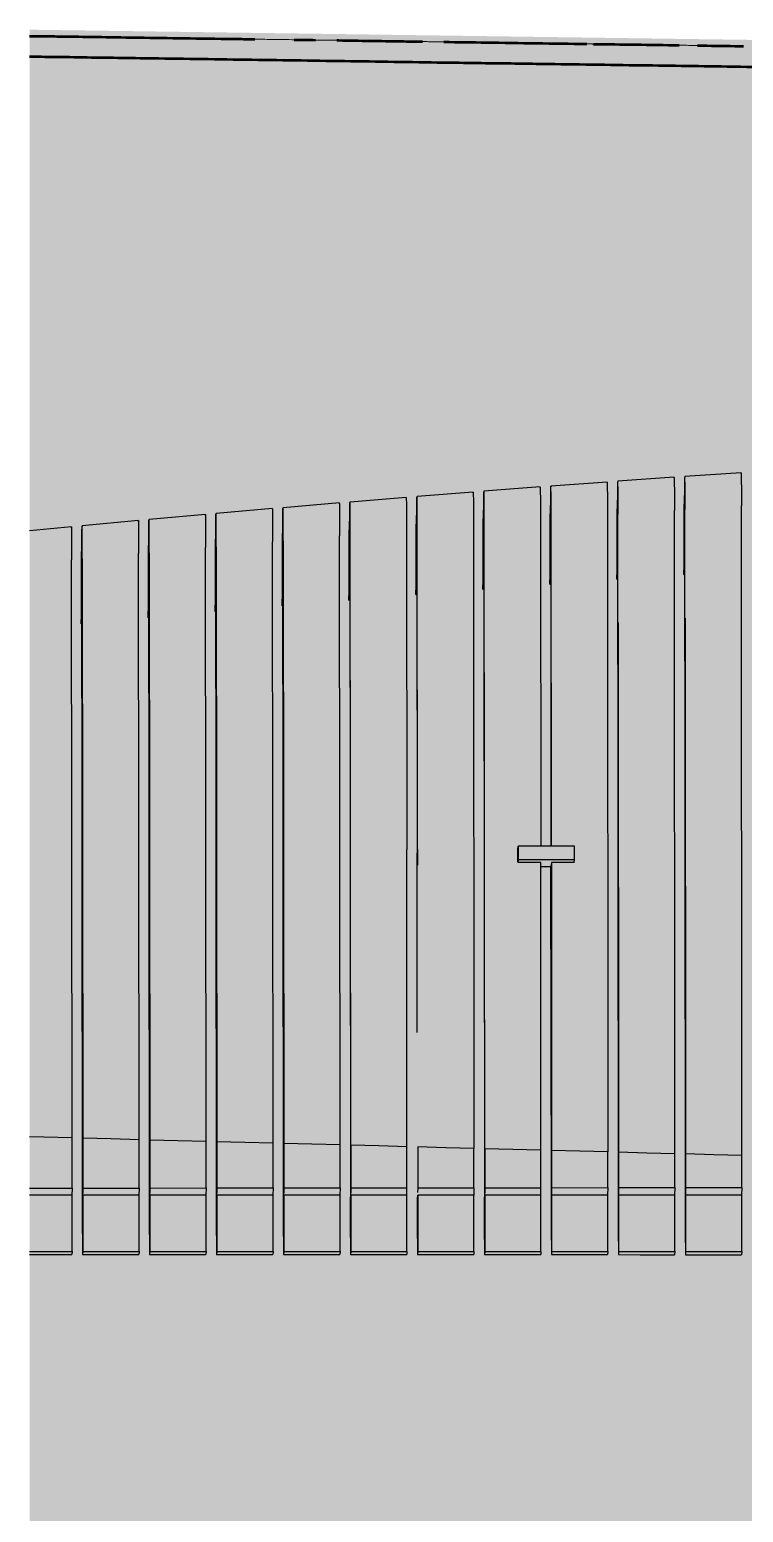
# Model space of a CAD drawing. Header units: metres. Extents: x 0 to 258, y 3 to 25.
# Drawn here: x 85.116 to 85.649, y 22.424 to 23.53 of the extents above; entities that cross this region are included whole.
import ezdxf

# ---------------------------------------------------------------- set-up
doc = ezdxf.new("R2010")
doc.units = ezdxf.units.M
doc.linetypes.add('JacobsDash', pattern=[0.0045, 0.003, -0.0015])
for name, color, linetype, lineweight in [('A-FLOR', 7, 'Continuous', 50), ('A-FLOR-HDLN', 7, 'JacobsDash', 18), ('A-GENM', 7, 'Continuous', 35)]:
    doc.layers.add(name, color=color, linetype=linetype, lineweight=lineweight)

# ---------------------------------------------------------------- blocks, each defined once
blk = doc.blocks.new('BR08_SEATING_SOUTH 3 - BR08_SEATING_SOUTH 3-5677935-Section 194')
at = {"layer": 'A-GENM', "color": 254, "lineweight": 25, "true_color": 0xd4d4d4}
for p, q in [((-337.5088, 23.1926), (-337.5508, 23.1896)), ((-337.5009, 23.1891), (-337.5008, 23.1927)), ((-337.4588, 23.1962), (-337.5008, 23.1932)), ((-337.4509, 23.1926), (-337.4515, 23.1729)), ((-337.4509, 23.1926), (-337.4508, 23.1962)), ((-337.4509, 23.1435), (-337.4509, 23.1926)), ((-337.4504, 22.6579), (-337.4509, 23.1926)), ((-337.4088, 23.1996), (-337.4508, 23.1967)), ((-337.6088, 23.1851), (-337.6507, 23.1818)), ((-337.6009, 23.1817), (-337.6015, 23.1619)), ((-337.6009, 23.1817), (-337.6008, 23.1853)), ((-337.6009, 23.1325), (-337.6009, 23.1817)), ((-337.6009, 23.1817), (-337.6004, 22.6579)), ((-337.5588, 23.189), (-337.6008, 23.1858)), ((-337.5509, 23.1855), (-337.5515, 23.1657)), ((-337.5509, 23.1855), (-337.5508, 23.1891)), ((-337.5509, 23.1363), (-337.5509, 23.1855)), ((-337.5509, 23.1855), (-337.5507, 22.9209)), ((-337.5009, 23.1891), (-337.5015, 23.1694)), ((-337.5009, 23.1399), (-337.5009, 23.1891)), ((-337.5004, 22.6579), (-337.5009, 23.1891)), ((-337.7587, 23.1728), (-337.8007, 23.1692)), ((-337.7509, 23.1694), (-337.7508, 23.173)), ((-337.7087, 23.1771), (-337.7507, 23.1735)), ((-337.7009, 23.1737), (-337.7015, 23.1538)), ((-337.7009, 23.1737), (-337.7008, 23.1773)), ((-337.7008, 23.1245), (-337.7009, 23.1737)), ((-337.7009, 23.1737), (-337.7004, 22.6579)), ((-337.6587, 23.1812), (-337.7007, 23.1777)), ((-337.6509, 23.1777), (-337.6515, 23.1579)), ((-337.6509, 23.1777), (-337.6508, 23.1813)), ((-337.6508, 23.1286), (-337.6509, 23.1777)), ((-337.4582, 22.6914), (-337.4586, 23.1715)), ((-337.4515, 23.1729), (-337.4515, 23.1237)), ((-337.4082, 22.6901), (-337.4086, 23.1749)), ((-337.9087, 23.1592), (-337.9399, 23.1563)), ((-337.9009, 23.1559), (-337.9008, 23.1595)), ((-337.8587, 23.1639), (-337.9007, 23.16)), ((-337.8509, 23.1606), (-337.8515, 23.1407)), ((-337.8509, 23.1606), (-337.8508, 23.1642)), ((-337.8508, 23.1114), (-337.8509, 23.1606)), ((-337.8504, 22.6579), (-337.8509, 23.1606)), ((-337.8087, 23.1684), (-337.8507, 23.1647)), ((-337.8009, 23.1651), (-337.8015, 23.1452)), ((-337.8009, 23.1651), (-337.8008, 23.1687)), ((-337.8008, 23.1159), (-337.8009, 23.1651)), ((-337.8004, 22.6579), (-337.8009, 23.1651)), ((-337.7509, 23.1694), (-337.7515, 23.1496)), ((-337.7508, 23.1203), (-337.7509, 23.1694)), ((-337.7504, 22.6579), (-337.7509, 23.1694)), ((-337.6086, 23.1605), (-337.6082, 22.6953)), ((-337.6015, 23.1619), (-337.6015, 23.1126)), ((-337.5586, 23.1643), (-337.5584, 22.9209)), ((-337.5515, 23.1657), (-337.5515, 23.1165)), ((-337.5504, 22.9209), (-337.5506, 23.1649)), ((-337.5086, 23.168), (-337.5082, 22.6927)), ((-337.5015, 23.1694), (-337.5015, 23.1201)), ((-337.9009, 23.1559), (-337.9015, 23.136)), ((-337.9008, 23.1067), (-337.9009, 23.1559)), ((-337.9004, 22.6579), (-337.9009, 23.1559)), ((-337.7515, 23.1496), (-337.7515, 23.1003)), ((-337.7506, 23.1488), (-337.7502, 22.699)), ((-337.7082, 22.6979), (-337.7086, 23.1524)), ((-337.7015, 23.1538), (-337.7015, 23.1046)), ((-337.7002, 22.6977), (-337.7006, 23.1531)), ((-337.6586, 23.1565), (-337.6584, 22.9185)), ((-337.6515, 23.1579), (-337.6515, 23.1087)), ((-337.6504, 22.9185), (-337.6506, 23.1571)), ((-337.8582, 22.7018), (-337.8586, 23.1392)), ((-337.8515, 23.1407), (-337.8515, 23.0914)), ((-337.8506, 23.1399), (-337.8502, 22.7016)), ((-337.8082, 22.7005), (-337.8086, 23.1437)), ((-337.8015, 23.1452), (-337.8015, 23.096)), ((-337.8006, 23.1444), (-337.8002, 22.7003)), ((-337.7582, 22.6992), (-337.7586, 23.1481)), ((-337.5015, 23.1201), (-337.5009, 23.1399)), ((-337.4515, 23.1237), (-337.4509, 23.1435)), ((-337.9082, 22.7032), (-337.9086, 23.1345)), ((-337.9015, 23.136), (-337.9015, 23.0868)), ((-337.9006, 23.1353), (-337.9002, 22.703)), ((-337.6515, 23.1087), (-337.6508, 23.1286)), ((-337.6508, 23.1286), (-337.6507, 22.9156)), ((-337.6015, 23.1126), (-337.6009, 23.1325)), ((-337.5515, 23.1165), (-337.5509, 23.1363)), ((-337.8015, 23.096), (-337.8008, 23.1159)), ((-337.7515, 23.1003), (-337.7508, 23.1203)), ((-337.7015, 23.1046), (-337.7008, 23.1245)), ((-337.5515, 23.1165), (-337.5506, 23.1165)), ((-337.5015, 23.1201), (-337.5006, 23.1202)), ((-337.4515, 23.1237), (-337.4506, 23.1237)), ((-337.9015, 23.0868), (-337.9008, 23.1067)), ((-337.8515, 23.0914), (-337.8508, 23.1114)), ((-337.7015, 23.1046), (-337.7005, 23.1047)), ((-337.6515, 23.1087), (-337.6508, 23.1087)), ((-337.6015, 23.1126), (-337.6005, 23.1127)), ((-337.8015, 23.096), (-337.8005, 23.096)), ((-337.7515, 23.1003), (-337.7505, 23.1004)), ((-337.9015, 23.0868), (-337.9005, 23.0869)), ((-337.8515, 23.0914), (-337.8505, 23.0915)), ((-337.5005, 23.0877), (-337.5002, 22.6925)), ((-337.4505, 23.091), (-337.4502, 22.6912)), ((-337.6002, 22.6951), (-337.6005, 23.0808)), ((-337.6584, 22.9086), (-337.6584, 22.9185)), ((-337.6504, 22.9185), (-337.6504, 22.9086)), ((-337.5754, 22.9185), (-337.5752, 22.9209)), ((-337.5754, 22.9091), (-337.5754, 22.9185)), ((-337.6584, 22.9046), (-337.6584, 22.9086)), ((-337.6507, 22.9057), (-337.6507, 22.9156)), ((-337.6507, 22.9038), (-337.6507, 22.9057)), ((-337.6504, 22.9086), (-337.6504, 22.9067)), ((-337.5752, 22.9109), (-337.5754, 22.9086)), ((-337.5584, 22.9086), (-337.5754, 22.9086)), ((-337.5582, 22.694), (-337.5584, 22.9086)), ((-337.5584, 22.9056), (-337.5504, 22.9056)), ((-337.5504, 22.9086), (-337.5507, 22.9057)), ((-337.5504, 22.6579), (-337.5507, 22.9057)), ((-337.5334, 22.9086), (-337.5504, 22.9086)), ((-337.5504, 22.9086), (-337.5502, 22.6938)), ((-337.5334, 22.9086), (-337.5332, 22.9109)), ((-337.6582, 22.6966), (-337.6584, 22.9046)), ((-337.6505, 22.7818), (-337.6507, 22.9038)), ((-337.9082, 22.6657), (-337.9084, 22.6604)), ((-337.9002, 22.6657), (-337.9004, 22.6579)), ((-337.8582, 22.6657), (-337.8584, 22.6604)), ((-337.8502, 22.6657), (-337.8504, 22.6579)), ((-337.8082, 22.6658), (-337.8084, 22.6604)), ((-337.8002, 22.6658), (-337.8004, 22.6579)), ((-337.7582, 22.6658), (-337.7584, 22.6604)), ((-337.7502, 22.6658), (-337.7504, 22.6579)), ((-337.7082, 22.6659), (-337.7084, 22.6604)), ((-337.7002, 22.6659), (-337.7004, 22.6579)), ((-337.6584, 22.6605), (-337.6582, 22.6659)), ((-337.6502, 22.6659), (-337.6503, 22.6624)), ((-337.6082, 22.666), (-337.6084, 22.6605)), ((-337.6002, 22.666), (-337.6004, 22.6579)), ((-337.5584, 22.6605), (-337.5582, 22.666)), ((-337.5502, 22.666), (-337.5504, 22.6579)), ((-337.5082, 22.6661), (-337.5084, 22.6605)), ((-337.5002, 22.6661), (-337.5004, 22.6579)), ((-337.4582, 22.6661), (-337.4584, 22.6605)), ((-337.4502, 22.6661), (-337.4504, 22.6579)), ((-337.4082, 22.6662), (-337.4084, 22.6605)), ((-337.9004, 22.6579), (-337.9002, 22.6604)), ((-337.9004, 22.6318), (-337.9004, 22.6579)), ((-337.8504, 22.6579), (-337.8502, 22.6604)), ((-337.8504, 22.6311), (-337.8504, 22.6579)), ((-337.8004, 22.6579), (-337.8002, 22.6604)), ((-337.8004, 22.6303), (-337.8004, 22.6579)), ((-337.7504, 22.6579), (-337.7502, 22.6604)), ((-337.7504, 22.6296), (-337.7504, 22.6579)), ((-337.7004, 22.6579), (-337.7002, 22.6604)), ((-337.7004, 22.6289), (-337.7004, 22.6579)), ((-337.6504, 22.6579), (-337.6502, 22.6605)), ((-337.6504, 22.6281), (-337.6504, 22.6579)), ((-337.6004, 22.6579), (-337.6002, 22.6605)), ((-337.6004, 22.6274), (-337.6004, 22.6579)), ((-337.5504, 22.6579), (-337.5502, 22.6605)), ((-337.5504, 22.6267), (-337.5504, 22.6579)), ((-337.5004, 22.6579), (-337.5002, 22.6605)), ((-337.5004, 22.626), (-337.5004, 22.6579)), ((-337.4504, 22.6579), (-337.4502, 22.6605)), ((-337.4504, 22.6252), (-337.4504, 22.6579)), ((-337.9004, 22.6318), (-337.9004, 22.6161)), ((-337.8504, 22.6311), (-337.8504, 22.6161)), ((-337.8004, 22.6303), (-337.8004, 22.6161)), ((-337.7504, 22.6296), (-337.7504, 22.6161)), ((-337.7004, 22.6289), (-337.7004, 22.6161)), ((-337.6504, 22.6281), (-337.6504, 22.6161)), ((-337.9082, 22.6183), (-337.9084, 22.6161)), ((-337.9002, 22.6183), (-337.9004, 22.6161)), ((-337.8582, 22.6183), (-337.8584, 22.6161)), ((-337.8502, 22.6183), (-337.8504, 22.6161)), ((-337.8082, 22.6183), (-337.8084, 22.6161)), ((-337.8002, 22.6183), (-337.8004, 22.6161)), ((-337.7582, 22.6184), (-337.7584, 22.6161)), ((-337.7502, 22.6184), (-337.7504, 22.6161)), ((-337.7082, 22.6184), (-337.7084, 22.6161)), ((-337.7002, 22.6184), (-337.7004, 22.6161)), ((-337.6582, 22.6184), (-337.6584, 22.6161)), ((-337.6502, 22.6184), (-337.6504, 22.6161)), ((-337.6082, 22.6184), (-337.6084, 22.6161)), ((-337.6004, 22.6274), (-337.6004, 22.6161)), ((-337.6002, 22.6184), (-337.6004, 22.6161)), ((-337.5582, 22.6184), (-337.5584, 22.6161)), ((-337.5504, 22.6267), (-337.5504, 22.6161)), ((-337.5502, 22.6184), (-337.5504, 22.6161)), ((-337.5082, 22.6184), (-337.5084, 22.6161)), ((-337.5004, 22.626), (-337.5004, 22.6161)), ((-337.5002, 22.6184), (-337.5004, 22.6161)), ((-337.4582, 22.6184), (-337.4584, 22.616)), ((-337.4504, 22.6252), (-337.4504, 22.616)), ((-337.4502, 22.6184), (-337.4504, 22.616)), ((-337.4082, 22.6185), (-337.4084, 22.616)), ((-337.9399, 22.6161), (-337.9354, 22.6161)), ((-337.9354, 22.6161), (-337.9084, 22.6161)), ((-337.9004, 22.6161), (-337.8584, 22.6161)), ((-337.8504, 22.6161), (-337.8413, 22.6161)), ((-337.8413, 22.6161), (-337.8118, 22.6161)), ((-337.8118, 22.6161), (-337.8084, 22.6161)), ((-337.8004, 22.6161), (-337.7584, 22.6161)), ((-337.7504, 22.6161), (-337.7084, 22.6161)), ((-337.7004, 22.6161), (-337.6882, 22.6161)), ((-337.6882, 22.6161), (-337.6627, 22.6161)), ((-337.6627, 22.6161), (-337.6584, 22.6161)), ((-337.6504, 22.6161), (-337.6084, 22.6161)), ((-337.6004, 22.6161), (-337.5584, 22.6161)), ((-337.5504, 22.6161), (-337.5084, 22.6161)), ((-337.5004, 22.6161), (-337.4842, 22.616)), ((-337.4842, 22.616), (-337.4584, 22.616)), ((-337.4504, 22.616), (-337.4411, 22.616)), ((-337.4411, 22.616), (-337.4084, 22.616))]:
    blk.add_line(p, q, dxfattribs=at)
at = {"layer": 'A-GENM', "color": 7, "lineweight": 25, "true_color": 0xefefef}
for p, q in [((-337.5332, 22.9209), (-337.5752, 22.9209)), ((-337.5752, 22.9209), (-337.5752, 22.9109)), ((-337.5332, 22.9109), (-337.5332, 22.9209)), ((-337.5752, 22.9109), (-337.5332, 22.9109)), ((-337.6582, 22.6659), (-337.6582, 22.6966)), ((-337.6502, 22.6964), (-337.6502, 22.6659)), ((-337.9399, 22.6657), (-337.9082, 22.6657)), ((-337.9002, 22.6657), (-337.8582, 22.6657)), ((-337.8502, 22.6657), (-337.8082, 22.6658)), ((-337.8002, 22.6658), (-337.7582, 22.6658)), ((-337.7502, 22.6658), (-337.7082, 22.6659)), ((-337.7002, 22.6659), (-337.6582, 22.6659)), ((-337.6502, 22.6659), (-337.6082, 22.666)), ((-337.6002, 22.666), (-337.5582, 22.666)), ((-337.5502, 22.666), (-337.5082, 22.6661)), ((-337.5002, 22.6661), (-337.4582, 22.6661)), ((-337.4502, 22.6661), (-337.4082, 22.6662)), ((-337.9082, 22.6604), (-337.9399, 22.6604)), ((-337.9082, 22.6183), (-337.9082, 22.6604)), ((-337.8582, 22.6604), (-337.9002, 22.6604)), ((-337.9002, 22.6604), (-337.9002, 22.6183)), ((-337.8582, 22.6183), (-337.8582, 22.6604)), ((-337.8082, 22.6604), (-337.8502, 22.6604)), ((-337.8502, 22.6604), (-337.8502, 22.6183)), ((-337.8082, 22.6183), (-337.8082, 22.6604)), ((-337.7582, 22.6604), (-337.8002, 22.6604)), ((-337.8002, 22.6604), (-337.8002, 22.6183)), ((-337.7582, 22.6184), (-337.7582, 22.6604)), ((-337.7082, 22.6604), (-337.7502, 22.6604)), ((-337.7502, 22.6604), (-337.7502, 22.6184)), ((-337.7082, 22.6184), (-337.7082, 22.6604)), ((-337.6582, 22.6605), (-337.7002, 22.6604)), ((-337.7002, 22.6604), (-337.7002, 22.6184)), ((-337.6582, 22.6184), (-337.6582, 22.6605)), ((-337.6082, 22.6605), (-337.6502, 22.6605)), ((-337.6502, 22.6605), (-337.6502, 22.6184)), ((-337.6082, 22.6184), (-337.6082, 22.6605)), ((-337.5582, 22.6605), (-337.6002, 22.6605)), ((-337.6002, 22.6605), (-337.6002, 22.6184)), ((-337.5582, 22.6184), (-337.5582, 22.6605)), ((-337.5082, 22.6605), (-337.5502, 22.6605)), ((-337.5502, 22.6605), (-337.5502, 22.6184)), ((-337.5082, 22.6184), (-337.5082, 22.6605)), ((-337.4582, 22.6605), (-337.5002, 22.6605)), ((-337.5002, 22.6605), (-337.5002, 22.6184)), ((-337.4582, 22.6184), (-337.4582, 22.6605)), ((-337.4082, 22.6605), (-337.4502, 22.6605)), ((-337.4502, 22.6605), (-337.4502, 22.6184)), ((-337.4082, 22.6185), (-337.4082, 22.6605)), ((-337.9399, 22.6183), (-337.9082, 22.6183)), ((-337.9002, 22.6183), (-337.8582, 22.6183)), ((-337.8502, 22.6183), (-337.8082, 22.6183)), ((-337.8002, 22.6183), (-337.7582, 22.6184)), ((-337.7502, 22.6184), (-337.7082, 22.6184)), ((-337.7002, 22.6184), (-337.6582, 22.6184)), ((-337.6502, 22.6184), (-337.6082, 22.6184)), ((-337.6002, 22.6184), (-337.5582, 22.6184)), ((-337.5502, 22.6184), (-337.5082, 22.6184)), ((-337.5002, 22.6184), (-337.4582, 22.6184)), ((-337.4502, 22.6184), (-337.4082, 22.6185))]:
    blk.add_line(p, q, dxfattribs=at)
at = {"layer": 'A-GENM', "color": 7, "lineweight": 25, "true_color": 0xefefef, "flags": 128}
for points in [[(-337.9082, 22.7032), (-337.9292, 22.7037), (-337.9399, 22.704)], [(-337.9082, 22.6657), (-337.9082, 22.6844), (-337.9082, 22.7032)], [(-337.8582, 22.7018), (-337.8792, 22.7024), (-337.9002, 22.703)], [(-337.9002, 22.703), (-337.9002, 22.6843), (-337.9002, 22.6657)], [(-337.8582, 22.6657), (-337.8582, 22.6838), (-337.8582, 22.7018)], [(-337.8082, 22.7005), (-337.8292, 22.7011), (-337.8502, 22.7016)], [(-337.8502, 22.7016), (-337.8502, 22.6837), (-337.8502, 22.6657)], [(-337.8082, 22.6658), (-337.8082, 22.6832), (-337.8082, 22.7005)], [(-337.7582, 22.6992), (-337.7792, 22.6998), (-337.8002, 22.7003)], [(-337.8002, 22.7003), (-337.8002, 22.6831), (-337.8002, 22.6658)], [(-337.7582, 22.6658), (-337.7582, 22.6825), (-337.7582, 22.6992)], [(-337.7082, 22.6979), (-337.7292, 22.6985), (-337.7502, 22.699)], [(-337.7502, 22.699), (-337.7502, 22.6824), (-337.7502, 22.6658)], [(-337.7082, 22.6659), (-337.7082, 22.6819), (-337.7082, 22.6979)], [(-337.6582, 22.6966), (-337.6792, 22.6972), (-337.7002, 22.6977)], [(-337.7002, 22.6977), (-337.7002, 22.6818), (-337.7002, 22.6659)], [(-337.6082, 22.6953), (-337.6292, 22.6958), (-337.6502, 22.6964)], [(-337.6082, 22.666), (-337.6082, 22.6806), (-337.6082, 22.6953)], [(-337.5582, 22.694), (-337.5792, 22.6945), (-337.6002, 22.6951)], [(-337.6002, 22.6951), (-337.6002, 22.6805), (-337.6002, 22.666)], [(-337.5582, 22.666), (-337.5582, 22.68), (-337.5582, 22.694)], [(-337.5082, 22.6927), (-337.5292, 22.6932), (-337.5502, 22.6938)], [(-337.5502, 22.6938), (-337.5502, 22.6799), (-337.5502, 22.666)], [(-337.5082, 22.6661), (-337.5082, 22.6794), (-337.5082, 22.6927)], [(-337.4582, 22.6914), (-337.4792, 22.6919), (-337.5002, 22.6925)], [(-337.5002, 22.6925), (-337.5002, 22.6793), (-337.5002, 22.6661)], [(-337.4582, 22.6661), (-337.4582, 22.6787), (-337.4582, 22.6914)], [(-337.4082, 22.6901), (-337.4292, 22.6906), (-337.4502, 22.6912)], [(-337.4502, 22.6912), (-337.4502, 22.6786), (-337.4502, 22.6661)], [(-337.4082, 22.6662), (-337.4082, 22.6781), (-337.4082, 22.6901)]]:
    blk.add_lwpolyline(points, dxfattribs=at)
at = {"layer": 'A-GENM', "color": 254, "lineweight": 25, "true_color": 0xd4d4d4}
for points, knots in [([(-337.5088, 23.1922), (-337.5088, 23.1926), (-337.5087, 23.1927), (-337.5087, 23.192), (-337.5087, 23.191), (-337.5087, 23.1894), (-337.5087, 23.1873), (-337.5086, 23.1848), (-337.5086, 23.1821), (-337.5086, 23.1791), (-337.5086, 23.1746), (-337.5086, 23.1708), (-337.5086, 23.168)], [0, 0, 0, 0, 0.166667, 0.25, 0.333333, 0.416667, 0.5, 0.583333, 0.666667, 0.75, 0.833333, 1, 1, 1, 1]), ([(-337.5006, 23.1686), (-337.5006, 23.1713), (-337.5006, 23.1752), (-337.5006, 23.1796), (-337.5006, 23.1827), (-337.5006, 23.1854), (-337.5007, 23.1879), (-337.5007, 23.19), (-337.5007, 23.1916), (-337.5007, 23.1926), (-337.5007, 23.1933), (-337.5008, 23.1932), (-337.5008, 23.1927)], [0, 0, 0, 0, 0.166667, 0.25, 0.333333, 0.416667, 0.5, 0.583333, 0.666667, 0.75, 0.833333, 1, 1, 1, 1]), ([(-337.4588, 23.1957), (-337.4588, 23.1961), (-337.4588, 23.1963), (-337.4587, 23.1955), (-337.4587, 23.1949), (-337.4587, 23.1944)], [0, 0, 0, 0, 0.1666667, 0.25, 0.3333333, 0.3333333, 0.3333333, 0.3333333]), ([(-337.4587, 23.1944), (-337.4587, 23.194), (-337.4587, 23.193), (-337.4587, 23.1909), (-337.4586, 23.1884), (-337.4586, 23.1856), (-337.4586, 23.1826), (-337.4586, 23.1781), (-337.4586, 23.1743), (-337.4586, 23.1715)], [0.3333333, 0.3333333, 0.3333333, 0.3333333, 0.4166667, 0.5, 0.5833333, 0.6666667, 0.75, 0.8333333, 1, 1, 1, 1]), ([(-337.4506, 23.1721), (-337.4506, 23.1749), (-337.4506, 23.1787), (-337.4506, 23.1832), (-337.4506, 23.1862), (-337.4506, 23.1889), (-337.4507, 23.1914), (-337.4507, 23.1935), (-337.4507, 23.1951), (-337.4507, 23.1961), (-337.4508, 23.1968), (-337.4508, 23.1967), (-337.4508, 23.1962)], [0, 0, 0, 0, 0.166667, 0.25, 0.333333, 0.416667, 0.5, 0.583333, 0.666667, 0.75, 0.833333, 1, 1, 1, 1]), ([(-337.4088, 23.1991), (-337.4088, 23.1995), (-337.4088, 23.1997), (-337.4087, 23.1989), (-337.4087, 23.1983), (-337.4087, 23.1978)], [0, 0, 0, 0, 0.1666667, 0.25, 0.3333333, 0.3333333, 0.3333333, 0.3333333]), ([(-337.4087, 23.1978), (-337.4087, 23.1974), (-337.4087, 23.1964), (-337.4087, 23.1943), (-337.4086, 23.1918), (-337.4086, 23.189), (-337.4086, 23.186), (-337.4086, 23.1815), (-337.4086, 23.1777), (-337.4086, 23.1749)], [0.3333333, 0.3333333, 0.3333333, 0.3333333, 0.4166667, 0.5, 0.5833333, 0.6666667, 0.75, 0.8333333, 1, 1, 1, 1]), ([(-337.6506, 23.1571), (-337.6506, 23.1594), (-337.6506, 23.1637), (-337.6506, 23.1696), (-337.6506, 23.1746), (-337.6507, 23.1791), (-337.6507, 23.1814), (-337.6507, 23.1818), (-337.6507, 23.1818)], [0, 0, 0, 0, 0.1428571, 0.2857143, 0.4285714, 0.5714286, 0.7857143, 0.8855043, 0.8855043, 0.8855043, 0.8855043]), ([(-337.6088, 23.1847), (-337.6088, 23.1851), (-337.6087, 23.1852), (-337.6087, 23.1845), (-337.6087, 23.1835), (-337.6087, 23.1819), (-337.6086, 23.1798), (-337.6086, 23.1773), (-337.6086, 23.1746), (-337.6086, 23.1716), (-337.6086, 23.1671), (-337.6086, 23.1632), (-337.6086, 23.1605)], [0, 0, 0, 0, 0.166667, 0.25, 0.333333, 0.416667, 0.5, 0.583333, 0.666667, 0.75, 0.833333, 1, 1, 1, 1]), ([(-337.6006, 23.1611), (-337.6006, 23.1639), (-337.6006, 23.1677), (-337.6006, 23.1722), (-337.6006, 23.1752), (-337.6006, 23.178), (-337.6006, 23.1804), (-337.6007, 23.1825), (-337.6007, 23.1841), (-337.6007, 23.1851), (-337.6007, 23.1859), (-337.6008, 23.1857), (-337.6008, 23.1853)], [0, 0, 0, 0, 0.166667, 0.25, 0.333333, 0.416667, 0.5, 0.583333, 0.666667, 0.75, 0.833333, 1, 1, 1, 1]), ([(-337.5588, 23.1885), (-337.5588, 23.1889), (-337.5587, 23.1891), (-337.5587, 23.1883), (-337.5587, 23.1873), (-337.5587, 23.1857), (-337.5587, 23.1836), (-337.5586, 23.1812), (-337.5586, 23.1784), (-337.5586, 23.1754), (-337.5586, 23.1709), (-337.5586, 23.1671), (-337.5586, 23.1643)], [0, 0, 0, 0, 0.166667, 0.25, 0.333333, 0.416667, 0.5, 0.583333, 0.666667, 0.75, 0.833333, 1, 1, 1, 1]), ([(-337.5506, 23.1649), (-337.5506, 23.1677), (-337.5506, 23.1715), (-337.5506, 23.176), (-337.5506, 23.179), (-337.5506, 23.1818), (-337.5507, 23.1842), (-337.5507, 23.1863), (-337.5507, 23.1879), (-337.5507, 23.1889), (-337.5507, 23.1897), (-337.5508, 23.1895), (-337.5508, 23.1891)], [0, 0, 0, 0, 0.166667, 0.25, 0.333333, 0.416667, 0.5, 0.583333, 0.666667, 0.75, 0.833333, 1, 1, 1, 1]), ([(-337.7588, 23.1724), (-337.7587, 23.1728), (-337.7587, 23.1729), (-337.7587, 23.1722), (-337.7587, 23.1715), (-337.7587, 23.1711)], [0, 0, 0, 0, 0.1666667, 0.25, 0.3333333, 0.3333333, 0.3333333, 0.3333333]), ([(-337.7587, 23.1711), (-337.7587, 23.1706), (-337.7587, 23.1696), (-337.7586, 23.1675), (-337.7586, 23.165), (-337.7586, 23.1622), (-337.7586, 23.1592), (-337.7586, 23.1547), (-337.7586, 23.1509), (-337.7586, 23.1481)], [0.3333333, 0.3333333, 0.3333333, 0.3333333, 0.4166667, 0.5, 0.5833333, 0.6666667, 0.75, 0.8333333, 1, 1, 1, 1]), ([(-337.7506, 23.1488), (-337.7506, 23.1516), (-337.7506, 23.1554), (-337.7506, 23.1599), (-337.7506, 23.1629), (-337.7506, 23.1657), (-337.7506, 23.1682), (-337.7507, 23.1703), (-337.7507, 23.1719), (-337.7507, 23.1729), (-337.7507, 23.1736), (-337.7507, 23.1735), (-337.7508, 23.173)], [0, 0, 0, 0, 0.166667, 0.25, 0.333333, 0.416667, 0.5, 0.583333, 0.666667, 0.75, 0.833333, 1, 1, 1, 1]), ([(-337.7088, 23.1766), (-337.7088, 23.177), (-337.7087, 23.1772), (-337.7087, 23.1764), (-337.7087, 23.1757), (-337.7087, 23.1753)], [0, 0, 0, 0, 0.1666667, 0.25, 0.3333333, 0.3333333, 0.3333333, 0.3333333]), ([(-337.7087, 23.1753), (-337.7087, 23.1749), (-337.7087, 23.1738), (-337.7086, 23.1717), (-337.7086, 23.1693), (-337.7086, 23.1665), (-337.7086, 23.1635), (-337.7086, 23.159), (-337.7086, 23.1552), (-337.7086, 23.1524)], [0.3333333, 0.3333333, 0.3333333, 0.3333333, 0.4166667, 0.5, 0.5833333, 0.6666667, 0.75, 0.8333333, 1, 1, 1, 1]), ([(-337.7006, 23.1531), (-337.7006, 23.1558), (-337.7006, 23.1597), (-337.7006, 23.1641), (-337.7006, 23.1672), (-337.7006, 23.1699), (-337.7006, 23.1724), (-337.7007, 23.1745), (-337.7007, 23.1761), (-337.7007, 23.1771), (-337.7007, 23.1778), (-337.7008, 23.1777), (-337.7008, 23.1773)], [0, 0, 0, 0, 0.166667, 0.25, 0.333333, 0.416667, 0.5, 0.583333, 0.666667, 0.75, 0.833333, 1, 1, 1, 1]), ([(-337.6587, 23.1812), (-337.6587, 23.1812), (-337.6587, 23.1811), (-337.6587, 23.1804), (-337.6587, 23.1778), (-337.6586, 23.1733), (-337.6586, 23.1676), (-337.6586, 23.1614), (-337.6586, 23.1582), (-337.6586, 23.1565)], [0.1144351, 0.1144351, 0.1144351, 0.1144351, 0.1428571, 0.2857143, 0.4285714, 0.5714286, 0.7857143, 0.8928571, 1, 1, 1, 1]), ([(-337.9088, 23.1588), (-337.9087, 23.1592), (-337.9087, 23.1593), (-337.9087, 23.1586), (-337.9087, 23.1576), (-337.9086, 23.156), (-337.9086, 23.1539), (-337.9086, 23.1514), (-337.9086, 23.1486), (-337.9086, 23.1456), (-337.9086, 23.1411), (-337.9086, 23.1373), (-337.9086, 23.1345)], [0, 0, 0, 0, 0.166667, 0.25, 0.333333, 0.416667, 0.5, 0.583333, 0.666667, 0.75, 0.833333, 1, 1, 1, 1]), ([(-337.9006, 23.1353), (-337.9006, 23.138), (-337.9006, 23.1419), (-337.9006, 23.1464), (-337.9006, 23.1494), (-337.9006, 23.1522), (-337.9006, 23.1547), (-337.9006, 23.1568), (-337.9007, 23.1583), (-337.9007, 23.1593), (-337.9007, 23.1601), (-337.9007, 23.1599), (-337.9008, 23.1595)], [0, 0, 0, 0, 0.166667, 0.25, 0.333333, 0.416667, 0.5, 0.583333, 0.666667, 0.75, 0.833333, 1, 1, 1, 1]), ([(-337.8588, 23.1634), (-337.8587, 23.1639), (-337.8587, 23.164), (-337.8587, 23.1633), (-337.8587, 23.1622), (-337.8586, 23.1607), (-337.8586, 23.1586), (-337.8586, 23.1561), (-337.8586, 23.1533), (-337.8586, 23.1503), (-337.8586, 23.1458), (-337.8586, 23.142), (-337.8586, 23.1392)], [0, 0, 0, 0, 0.166667, 0.25, 0.333333, 0.416667, 0.5, 0.583333, 0.666667, 0.75, 0.833333, 1, 1, 1, 1]), ([(-337.8506, 23.1399), (-337.8506, 23.1427), (-337.8506, 23.1465), (-337.8506, 23.151), (-337.8506, 23.154), (-337.8506, 23.1568), (-337.8506, 23.1593), (-337.8506, 23.1614), (-337.8507, 23.163), (-337.8507, 23.164), (-337.8507, 23.1647), (-337.8507, 23.1646), (-337.8508, 23.1642)], [0, 0, 0, 0, 0.166667, 0.25, 0.333333, 0.416667, 0.5, 0.583333, 0.666667, 0.75, 0.833333, 1, 1, 1, 1]), ([(-337.8088, 23.168), (-337.8087, 23.1684), (-337.8087, 23.1685), (-337.8087, 23.1678), (-337.8087, 23.1671), (-337.8087, 23.1667)], [0, 0, 0, 0, 0.1666667, 0.25, 0.3333333, 0.3333333, 0.3333333, 0.3333333]), ([(-337.8087, 23.1667), (-337.8087, 23.1662), (-337.8087, 23.1652), (-337.8086, 23.1631), (-337.8086, 23.1606), (-337.8086, 23.1578), (-337.8086, 23.1548), (-337.8086, 23.1503), (-337.8086, 23.1465), (-337.8086, 23.1437)], [0.3333333, 0.3333333, 0.3333333, 0.3333333, 0.4166667, 0.5, 0.5833333, 0.6666667, 0.75, 0.8333333, 1, 1, 1, 1]), ([(-337.8006, 23.1444), (-337.8006, 23.1472), (-337.8006, 23.1511), (-337.8006, 23.1555), (-337.8006, 23.1586), (-337.8006, 23.1613), (-337.8006, 23.1638), (-337.8007, 23.1659), (-337.8007, 23.1675), (-337.8007, 23.1685), (-337.8007, 23.1693), (-337.8007, 23.1691), (-337.8008, 23.1687)], [0, 0, 0, 0, 0.166667, 0.25, 0.333333, 0.416667, 0.5, 0.583333, 0.666667, 0.75, 0.833333, 1, 1, 1, 1])]:
    blk.add_open_spline(points, degree=3, knots=knots, dxfattribs=at)
blk = doc.blocks.new('T2DPAA-T2D-C3S-DU-M3D-100304_rvt-24-Section 194')
at = {"layer": 'A-GENM', "color": 254, "lineweight": 25, "true_color": 0xd4d4d4}
blk.add_blockref('BR08_SEATING_SOUTH 3 - BR08_SEATING_SOUTH 3-5677935-Section 194', (0, 0), dxfattribs=at)

msp = doc.modelspace()

# ---------------------------------------------------------------- hatches: boundary and pattern name
at = {"layer": 'A-FLOR', "lineweight": 5, "true_color": 0xc0c0c0}
for points in [[(89.1047, 23.4687), (89.1047, 23.4739), (85.1157, 23.5302), (85.1157, 23.5255), (89.0976, 23.4688)], [(89.1047, 22.2684), (89.1047, 23.4531), (85.1157, 23.51), (85.1157, 22.3252), (89.1013, 22.2684)]]:
    msp.add_hatch(color=9, dxfattribs=at).paths.add_polyline_path(points)
h = msp.add_hatch(color=9, dxfattribs=at)
h.paths.add_polyline_path([(87.4367, 23.4924), (85.1157, 23.5255), (85.1157, 23.51), (87.4353, 23.4769)])
h.paths.add_polyline_path([(89.1047, 23.4531), (89.1047, 23.4687), (87.4367, 23.4924), (87.4353, 23.4769), (89.1039, 23.4531)])

# ---------------------------------------------------------------- linework, layer by layer
at = {"layer": 'A-FLOR'}
for points, knots in [([(85.1157, 23.5255), (85.1187, 23.5255), (85.126, 23.5254), (85.1332, 23.5253), (85.1375, 23.5252)], [0.28101185, 0.28101185, 0.28101185, 0.28101185, 0.28125, 0.281588882, 0.281588882, 0.281588882, 0.281588882]), ([(85.1375, 23.5252), (85.1455, 23.5251), (85.1561, 23.525), (85.1667, 23.5248), (85.1693, 23.5248)], [0.2815890573, 0.2815890573, 0.2815890573, 0.2815890573, 0.2822265625, 0.2824328448, 0.2824328448, 0.2824328448, 0.2824328448]), ([(85.1693, 23.5248), (85.179, 23.5246), (85.1896, 23.5245), (85.2003, 23.5243), (85.2012, 23.5243)], [0.2824329406, 0.2824329406, 0.2824329406, 0.2824329406, 0.283203125, 0.2832768076, 0.2832768076, 0.2832768076, 0.2832768076]), ([(85.2012, 23.5243), (85.2126, 23.5241), (85.2364, 23.5238), (85.2639, 23.5234), (85.2801, 23.5232), (85.2839, 23.5231)], [0.283276869, 0.283276869, 0.283276869, 0.283276869, 0.284179688, 0.28515625, 0.285456977, 0.285456977, 0.285456977, 0.285456977]), ([(85.3451, 23.5223), (85.3456, 23.5223), (85.3615, 23.522), (85.3775, 23.5218), (85.393, 23.5216)], [0.287074475, 0.287074475, 0.287074475, 0.287074475, 0.287109375, 0.288340301, 0.288340301, 0.288340301, 0.288340301]), ([(85.4567, 23.5207), (85.4692, 23.5205), (85.4941, 23.5201), (85.5192, 23.5198), (85.5317, 23.5196)], [0.29002851, 0.29002851, 0.29002851, 0.29002851, 0.291015625, 0.292008395, 0.292008395, 0.292008395, 0.292008395]), ([(85.5367, 23.5195), (85.5472, 23.5194), (85.5685, 23.5191), (85.5899, 23.5188), (85.6007, 23.5186)], [0.292138549, 0.292138549, 0.292138549, 0.292138549, 0.29296875, 0.293826306, 0.293826306, 0.293826306, 0.293826306]), ([(85.6143, 23.5184), (85.6236, 23.5183), (85.635, 23.5181), (85.6464, 23.518), (85.6485, 23.5179)], [0.2941874869, 0.2941874869, 0.2941874869, 0.2941874869, 0.294921875, 0.2950922866, 0.2950922866, 0.2950922866, 0.2950922866]), ([(85.1455, 23.5096), (85.1385, 23.5097), (85.1286, 23.5098), (85.1186, 23.5099), (85.1157, 23.51)], [-0.2818071796, -0.2818071796, -0.2818071796, -0.2818071796, -0.28125, -0.2810177858, -0.2810177858, -0.2810177858, -0.2810177858]), ([(85.4725, 23.5049), (85.455, 23.5051), (85.4129, 23.5057), (85.3463, 23.5067), (85.2846, 23.5076), (85.2352, 23.5083), (85.1928, 23.5089), (85.163, 23.5093), (85.1455, 23.5096)], [-0.290452259, -0.290452259, -0.290452259, -0.290452259, -0.2890625, -0.287109375, -0.28515625, -0.284179688, -0.283203125, -0.28180727, -0.28180727, -0.28180727, -0.28180727]), ([(85.6363, 23.5026), (85.6136, 23.5029), (85.5661, 23.5036), (85.5114, 23.5043), (85.4796, 23.5048), (85.4725, 23.5049)], [-0.294774587, -0.294774587, -0.294774587, -0.294774587, -0.29296875, -0.291015625, -0.290452342, -0.290452342, -0.290452342, -0.290452342]), ([(85.767, 23.5007), (85.7498, 23.5009), (85.7079, 23.5015), (85.6646, 23.5022), (85.6381, 23.5025), (85.6363, 23.5026)], [-0.298232907, -0.298232907, -0.298232907, -0.298232907, -0.296875, -0.294921875, -0.294774878, -0.294774878, -0.294774878, -0.294774878])]:
    msp.add_open_spline(points, degree=3, knots=knots, dxfattribs=at)
for points in [[(85.3132, 23.5227), (85.3185, 23.5226), (85.3239, 23.5226), (85.3292, 23.5225)], [(85.393, 23.5216), (85.3983, 23.5215), (85.4036, 23.5214), (85.4089, 23.5213)], [(85.4249, 23.5211), (85.4355, 23.521), (85.4461, 23.5208), (85.4567, 23.5207)]]:
    msp.add_open_spline(points, degree=3, dxfattribs=at)
at = {"layer": 'A-FLOR-HDLN'}
for points in [[(85.2839, 23.5231), (85.2937, 23.523), (85.3034, 23.5229), (85.3132, 23.5227)], [(85.3292, 23.5225), (85.3345, 23.5224), (85.3398, 23.5223), (85.3451, 23.5223)], [(85.5318, 23.5196), (85.5334, 23.5196), (85.535, 23.5196), (85.5366, 23.5195)], [(85.6007, 23.5186), (85.6052, 23.5186), (85.6098, 23.5185), (85.6143, 23.5184)]]:
    msp.add_open_spline(points, degree=3, dxfattribs=at)
msp.add_open_spline([(85.409, 23.5213), (85.4127, 23.5213), (85.418, 23.5212), (85.4233, 23.5211), (85.4249, 23.5211)], degree=3, knots=[0.2887640463, 0.2887640463, 0.2887640463, 0.2887640463, 0.2890625, 0.2891845471, 0.2891845471, 0.2891845471, 0.2891845471], dxfattribs=at)

# ---------------------------------------------------------------- block references
at = {"lineweight": 5}
msp.add_blockref('T2DPAA-T2D-C3S-DU-M3D-100304_rvt-24-Section 194', (423.0556, 0), dxfattribs=at)

doc.saveas('drawing.dxf')
